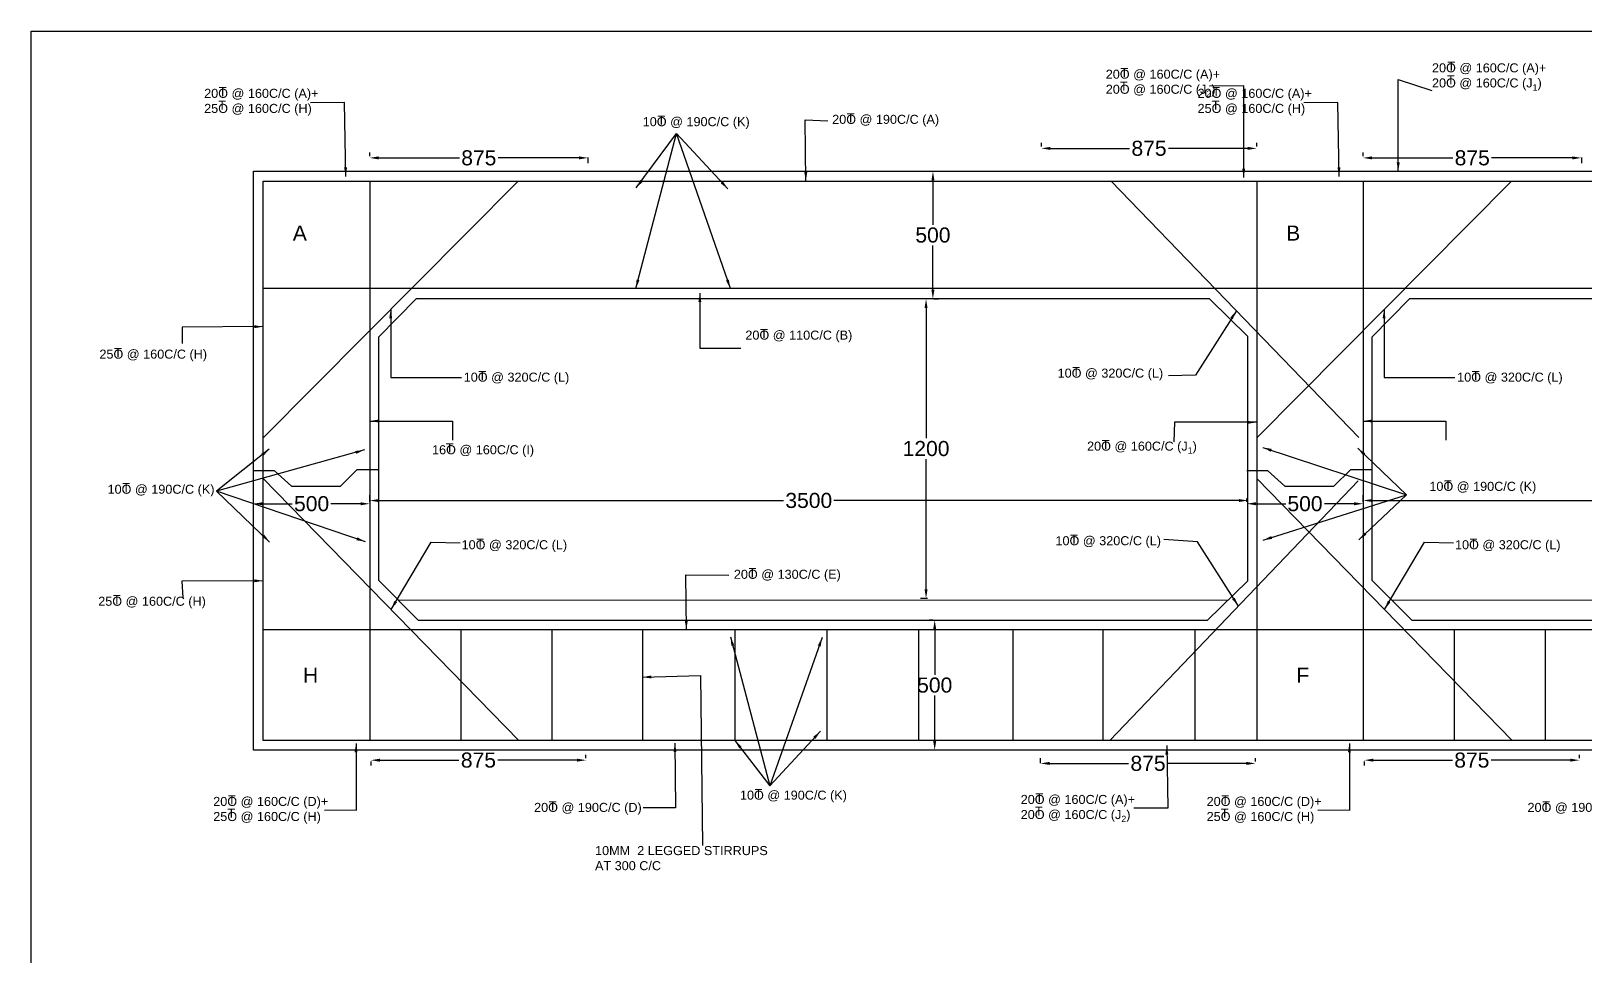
# Model space of a CAD drawing. Header units: metres. Extents: x 450 to 1448, y 458 to 586.
# Drawn here: x 1277.2 to 1328.7, y 521.7 to 552.4 of the extents above; entities that cross this region are included whole.
import ezdxf

# ---------------------------------------------------------------- set-up
doc = ezdxf.new("R2010")
doc.units = ezdxf.units.M
doc.header["$MEASUREMENT"] = 0
doc.layers.add('DIMENSION', color=7, linetype='Continuous')
doc.layers.add('DRAWING', color=7, linetype='Continuous')
doc.styles.get("Standard").update_dxf_attribs({"font": 'arial.ttf'})
doc.dimstyles.get("Standard").update_dxf_attribs({"dimtxt": 0.5, "dimasz": 0.3, "dimexe": 0.18, "dimexo": 0.0625, "dimgap": 0.09, "dimtad": 0, "dimtih": 1, "dimtoh": 1, "dimdec": 4, "dimzin": 0, "dimdsep": 46, "dimtxsty": 'Standard', "dimcen": 0.09, "dimadec": 0, "dimazin": 0, "dimtfac": 1, "dimtdec": 4, "dimtofl": 0, "dimtmove": 0, "dimatfit": 3, "dimfxl": 1, "dimtolj": 1, "dimtzin": 0, "dimarcsym": 0})

# ---------------------------------------------------------------- blocks, each defined once
blk = doc.blocks.new('*D50')
at = {"layer": 'Defpoints', "color": 0, "ltscale": 0.1, "transparency": 16777216}
for p in [(1288.448, 548.175), (1288.448, 548.175), (1295.687, 548.251)]:
    blk.add_point(p, dxfattribs=at)
at = {"layer": 'DIMENSION', "color": 0, "lineweight": -2, "ltscale": 0.1, "transparency": 16777216}
for p, q in [((1288.448, 548.237), (1288.448, 548.355)), ((1288.748, 548.175), (1291.423, 548.175)), ((1295.387, 548.175), (1292.712, 548.175)), ((1295.687, 548.188), (1295.687, 547.995))]:
    blk.add_line(p, q, dxfattribs=at)
at = {"layer": 'DIMENSION', "color": 0, "ltscale": 0.1, "transparency": 16777216}
for points in [[(1288.748, 548.225), (1288.748, 548.125), (1288.448, 548.175)], [(1295.387, 548.225), (1295.387, 548.125), (1295.687, 548.175)]]:
    blk.add_solid(points, dxfattribs=at)
at = {"layer": 'DIMENSION', "color": 0, "ltscale": 0.1, "transparency": 16777216, "insert": (1292.067, 548.175), "char_height": 0.5, "attachment_point": 5}
blk.add_mtext('\\A1;875', dxfattribs=at)
blk = doc.blocks.new('*D51')
at = {"layer": 'Defpoints', "color": 0, "ltscale": 0.1, "transparency": 16777216}
for p in [(1310.723, 548.491), (1310.723, 548.491), (1317.864, 548.491)]:
    blk.add_point(p, dxfattribs=at)
at = {"layer": 'DIMENSION', "color": 0, "lineweight": -2, "ltscale": 0.1, "transparency": 16777216}
for p, q in [((1310.723, 548.553), (1310.723, 548.671)), ((1311.023, 548.491), (1313.649, 548.491)), ((1317.564, 548.491), (1314.938, 548.491)), ((1317.864, 548.553), (1317.864, 548.671))]:
    blk.add_line(p, q, dxfattribs=at)
at = {"layer": 'DIMENSION', "color": 0, "ltscale": 0.1, "transparency": 16777216}
for points in [[(1311.023, 548.541), (1311.023, 548.441), (1310.723, 548.491)], [(1317.564, 548.541), (1317.564, 548.441), (1317.864, 548.491)]]:
    blk.add_solid(points, dxfattribs=at)
at = {"layer": 'DIMENSION', "color": 0, "ltscale": 0.1, "transparency": 16777216, "insert": (1314.293, 548.491), "char_height": 0.5, "attachment_point": 5}
blk.add_mtext('\\A1;875', dxfattribs=at)
blk = doc.blocks.new('*D52')
at = {"layer": 'Defpoints', "color": 0, "ltscale": 0.1, "transparency": 16777216}
for p in [(1307.1, 547.73), (1307.1, 543.499), (1307.127, 543.499)]:
    blk.add_point(p, dxfattribs=at)
at = {"layer": 'DIMENSION', "color": 0, "lineweight": -2, "ltscale": 0.1, "transparency": 16777216}
for p, q in [((1307.127, 547.43), (1307.127, 545.96)), ((1307.162, 547.73), (1307.307, 547.73)), ((1307.127, 543.799), (1307.127, 545.269)), ((1307.162, 543.499), (1307.307, 543.499))]:
    blk.add_line(p, q, dxfattribs=at)
at = {"layer": 'DIMENSION', "color": 0, "ltscale": 0.1, "transparency": 16777216}
for points in [[(1307.077, 547.43), (1307.177, 547.43), (1307.127, 547.73)], [(1307.077, 543.799), (1307.177, 543.799), (1307.127, 543.499)]]:
    blk.add_solid(points, dxfattribs=at)
at = {"layer": 'DIMENSION', "color": 0, "ltscale": 0.1, "transparency": 16777216, "insert": (1307.127, 545.614), "char_height": 0.5, "attachment_point": 5}
blk.add_mtext('\\A1;500', dxfattribs=at)
blk = doc.blocks.new('*D53')
at = {"layer": 'Defpoints', "color": 0, "ltscale": 0.1, "transparency": 16777216}
for p in [(1307.1, 543.499), (1306.899, 533.565), (1307.007, 533.565)]:
    blk.add_point(p, dxfattribs=at)
at = {"layer": 'DIMENSION', "color": 0, "lineweight": -2, "ltscale": 0.1, "transparency": 16777216}
for p, q in [((1307.037, 543.499), (1306.719, 543.499)), ((1306.899, 543.199), (1306.899, 538.877)), ((1306.899, 533.865), (1306.899, 538.186)), ((1306.945, 533.565), (1306.719, 533.565))]:
    blk.add_line(p, q, dxfattribs=at)
at = {"layer": 'DIMENSION', "color": 0, "ltscale": 0.1, "transparency": 16777216}
for points in [[(1306.849, 543.199), (1306.949, 543.199), (1306.899, 543.499)], [(1306.849, 533.865), (1306.949, 533.865), (1306.899, 533.565)]]:
    blk.add_solid(points, dxfattribs=at)
at = {"layer": 'DIMENSION', "color": 0, "ltscale": 0.1, "transparency": 16777216, "insert": (1306.899, 538.532), "char_height": 0.5, "attachment_point": 5}
blk.add_mtext('\\A1;1200', dxfattribs=at)
blk = doc.blocks.new('*D54')
at = {"layer": 'Defpoints', "color": 0, "ltscale": 0.1, "transparency": 16777216}
for p in [(1307.186, 532.843), (1307.186, 528.529), (1307.186, 528.529)]:
    blk.add_point(p, dxfattribs=at)
at = {"layer": 'DIMENSION', "color": 0, "lineweight": -2, "ltscale": 0.1, "transparency": 16777216}
for p, q in [((1307.124, 532.843), (1307.006, 532.843)), ((1307.186, 532.543), (1307.186, 531.031)), ((1307.186, 528.829), (1307.186, 530.341)), ((1307.124, 528.529), (1307.006, 528.529))]:
    blk.add_line(p, q, dxfattribs=at)
at = {"layer": 'DIMENSION', "color": 0, "ltscale": 0.1, "transparency": 16777216}
for points in [[(1307.136, 532.543), (1307.236, 532.543), (1307.186, 532.843)], [(1307.136, 528.829), (1307.236, 528.829), (1307.186, 528.529)]]:
    blk.add_solid(points, dxfattribs=at)
at = {"layer": 'DIMENSION', "color": 0, "ltscale": 0.1, "transparency": 16777216, "insert": (1307.186, 530.686), "char_height": 0.5, "attachment_point": 5}
blk.add_mtext('\\A1;500', dxfattribs=at)
blk = doc.blocks.new('*D55')
at = {"layer": 'Defpoints', "color": 0, "ltscale": 0.1, "transparency": 16777216}
for p in [(1284.595, 536.703), (1288.448, 536.703), (1288.448, 536.703)]:
    blk.add_point(p, dxfattribs=at)
at = {"layer": 'DIMENSION', "color": 0, "lineweight": -2, "ltscale": 0.1, "transparency": 16777216}
for p, q in [((1284.595, 536.766), (1284.595, 536.883)), ((1284.895, 536.703), (1285.88, 536.703)), ((1288.148, 536.703), (1287.163, 536.703)), ((1288.448, 536.766), (1288.448, 536.883))]:
    blk.add_line(p, q, dxfattribs=at)
at = {"layer": 'DIMENSION', "color": 0, "ltscale": 0.1, "transparency": 16777216}
for points in [[(1284.895, 536.753), (1284.895, 536.653), (1284.595, 536.703)], [(1288.148, 536.753), (1288.148, 536.653), (1288.448, 536.703)]]:
    blk.add_solid(points, dxfattribs=at)
at = {"layer": 'DIMENSION', "color": 0, "ltscale": 0.1, "transparency": 16777216, "insert": (1286.522, 536.703), "char_height": 0.5, "attachment_point": 5}
blk.add_mtext('\\A1;500', dxfattribs=at)
blk = doc.blocks.new('*D56')
at = {"layer": 'Defpoints', "color": 0, "ltscale": 0.1, "transparency": 16777216}
for p in [(1288.448, 536.703), (1317.572, 536.81), (1317.572, 536.703)]:
    blk.add_point(p, dxfattribs=at)
at = {"layer": 'DIMENSION', "color": 0, "lineweight": -2, "ltscale": 0.1, "transparency": 16777216}
for p, q in [((1288.448, 536.766), (1288.448, 536.99)), ((1317.572, 536.766), (1317.572, 536.99)), ((1288.748, 536.81), (1302.174, 536.81)), ((1317.272, 536.81), (1303.845, 536.81))]:
    blk.add_line(p, q, dxfattribs=at)
at = {"layer": 'DIMENSION', "color": 0, "ltscale": 0.1, "transparency": 16777216}
for points in [[(1288.748, 536.86), (1288.748, 536.76), (1288.448, 536.81)], [(1317.272, 536.86), (1317.272, 536.76), (1317.572, 536.81)]]:
    blk.add_solid(points, dxfattribs=at)
at = {"layer": 'DIMENSION', "color": 0, "ltscale": 0.1, "transparency": 16777216, "insert": (1303.01, 536.81), "char_height": 0.5, "attachment_point": 5}
blk.add_mtext('\\A1;3500', dxfattribs=at)
blk = doc.blocks.new('*D57')
at = {"layer": 'Defpoints', "color": 0, "ltscale": 0.1, "transparency": 16777216}
for p in [(1288.487, 528.215), (1295.621, 528.198), (1295.621, 528.198)]:
    blk.add_point(p, dxfattribs=at)
at = {"layer": 'DIMENSION', "color": 0, "lineweight": -2, "ltscale": 0.1, "transparency": 16777216}
for p, q in [((1288.787, 528.198), (1291.41, 528.198)), ((1295.321, 528.198), (1292.699, 528.198)), ((1295.621, 528.26), (1295.621, 528.378)), ((1288.487, 528.153), (1288.487, 528.018))]:
    blk.add_line(p, q, dxfattribs=at)
at = {"layer": 'DIMENSION', "color": 0, "ltscale": 0.1, "transparency": 16777216}
for points in [[(1288.787, 528.248), (1288.787, 528.148), (1288.487, 528.198)], [(1295.321, 528.248), (1295.321, 528.148), (1295.621, 528.198)]]:
    blk.add_solid(points, dxfattribs=at)
at = {"layer": 'DIMENSION', "color": 0, "ltscale": 0.1, "transparency": 16777216, "insert": (1292.054, 528.198), "char_height": 0.5, "attachment_point": 5}
blk.add_mtext('\\A1;875', dxfattribs=at)
blk = doc.blocks.new('*D58')
at = {"layer": 'Defpoints', "color": 0, "ltscale": 0.1, "transparency": 16777216}
for p in [(1321.392, 548.175), (1321.392, 548.175), (1328.631, 548.251)]:
    blk.add_point(p, dxfattribs=at)
at = {"layer": 'DIMENSION', "color": 0, "lineweight": -2, "ltscale": 0.1, "transparency": 16777216}
for p, q in [((1321.392, 548.237), (1321.392, 548.355)), ((1321.692, 548.175), (1324.367, 548.175)), ((1328.331, 548.175), (1325.656, 548.175)), ((1328.631, 548.188), (1328.631, 547.995))]:
    blk.add_line(p, q, dxfattribs=at)
at = {"layer": 'DIMENSION', "color": 0, "ltscale": 0.1, "transparency": 16777216}
for points in [[(1321.692, 548.225), (1321.692, 548.125), (1321.392, 548.175)], [(1328.331, 548.225), (1328.331, 548.125), (1328.631, 548.175)]]:
    blk.add_solid(points, dxfattribs=at)
at = {"layer": 'DIMENSION', "color": 0, "ltscale": 0.1, "transparency": 16777216, "insert": (1325.012, 548.175), "char_height": 0.5, "attachment_point": 5}
blk.add_mtext('\\A1;875', dxfattribs=at)
blk = doc.blocks.new('*D64')
at = {"layer": 'Defpoints', "color": 0, "ltscale": 0.1, "transparency": 16777216}
for p in [(1317.54, 536.703), (1321.392, 536.703), (1321.392, 536.703)]:
    blk.add_point(p, dxfattribs=at)
at = {"layer": 'DIMENSION', "color": 0, "lineweight": -2, "ltscale": 0.1, "transparency": 16777216}
for p, q in [((1317.54, 536.766), (1317.54, 536.883)), ((1317.84, 536.703), (1318.825, 536.703)), ((1321.092, 536.703), (1320.108, 536.703)), ((1321.392, 536.766), (1321.392, 536.883))]:
    blk.add_line(p, q, dxfattribs=at)
at = {"layer": 'DIMENSION', "color": 0, "ltscale": 0.1, "transparency": 16777216}
for points in [[(1317.84, 536.753), (1317.84, 536.653), (1317.54, 536.703)], [(1321.092, 536.753), (1321.092, 536.653), (1321.392, 536.703)]]:
    blk.add_solid(points, dxfattribs=at)
at = {"layer": 'DIMENSION', "color": 0, "ltscale": 0.1, "transparency": 16777216, "insert": (1319.466, 536.703), "char_height": 0.5, "attachment_point": 5}
blk.add_mtext('\\A1;500', dxfattribs=at)
blk = doc.blocks.new('*D65')
at = {"layer": 'Defpoints', "color": 0, "ltscale": 0.1, "transparency": 16777216}
for p in [(1321.392, 536.703), (1350.516, 536.81), (1350.516, 536.703)]:
    blk.add_point(p, dxfattribs=at)
at = {"layer": 'DIMENSION', "color": 0, "lineweight": -2, "ltscale": 0.1, "transparency": 16777216}
for p, q in [((1321.392, 536.766), (1321.392, 536.99)), ((1350.516, 536.766), (1350.516, 536.99)), ((1321.692, 536.81), (1335.119, 536.81)), ((1350.216, 536.81), (1336.79, 536.81))]:
    blk.add_line(p, q, dxfattribs=at)
at = {"layer": 'DIMENSION', "color": 0, "ltscale": 0.1, "transparency": 16777216}
for points in [[(1321.692, 536.86), (1321.692, 536.76), (1321.392, 536.81)], [(1350.216, 536.86), (1350.216, 536.76), (1350.516, 536.81)]]:
    blk.add_solid(points, dxfattribs=at)
at = {"layer": 'DIMENSION', "color": 0, "ltscale": 0.1, "transparency": 16777216, "insert": (1335.954, 536.81), "char_height": 0.5, "attachment_point": 5}
blk.add_mtext('\\A1;3500', dxfattribs=at)
blk = doc.blocks.new('*D61')
at = {"layer": 'Defpoints', "color": 0, "ltscale": 0.1, "transparency": 16777216}
for p in [(1321.432, 528.215), (1328.566, 528.198), (1328.566, 528.198)]:
    blk.add_point(p, dxfattribs=at)
at = {"layer": 'DIMENSION', "color": 0, "lineweight": -2, "ltscale": 0.1, "transparency": 16777216}
for p, q in [((1321.732, 528.198), (1324.354, 528.198)), ((1328.266, 528.198), (1325.643, 528.198)), ((1328.566, 528.26), (1328.566, 528.378)), ((1321.432, 528.153), (1321.432, 528.018))]:
    blk.add_line(p, q, dxfattribs=at)
at = {"layer": 'DIMENSION', "color": 0, "ltscale": 0.1, "transparency": 16777216}
for points in [[(1321.732, 528.248), (1321.732, 528.148), (1321.432, 528.198)], [(1328.266, 528.248), (1328.266, 528.148), (1328.566, 528.198)]]:
    blk.add_solid(points, dxfattribs=at)
at = {"layer": 'DIMENSION', "color": 0, "ltscale": 0.1, "transparency": 16777216, "insert": (1324.999, 528.198), "char_height": 0.5, "attachment_point": 5}
blk.add_mtext('\\A1;875', dxfattribs=at)
blk = doc.blocks.new('*D66')
at = {"layer": 'Defpoints', "color": 0, "ltscale": 0.1, "transparency": 16777216}
for p in [(1310.695, 528.034), (1317.825, 528.09), (1317.825, 528.09)]:
    blk.add_point(p, dxfattribs=at)
at = {"layer": 'DIMENSION', "color": 0, "lineweight": -2, "ltscale": 0.1, "transparency": 16777216}
for p, q in [((1310.695, 528.097), (1310.695, 528.27)), ((1317.825, 528.152), (1317.825, 528.27)), ((1310.995, 528.09), (1313.615, 528.09)), ((1317.525, 528.09), (1314.905, 528.09))]:
    blk.add_line(p, q, dxfattribs=at)
at = {"layer": 'DIMENSION', "color": 0, "ltscale": 0.1, "transparency": 16777216}
for points in [[(1310.995, 528.14), (1310.995, 528.04), (1310.695, 528.09)], [(1317.525, 528.14), (1317.525, 528.04), (1317.825, 528.09)]]:
    blk.add_solid(points, dxfattribs=at)
at = {"layer": 'DIMENSION', "color": 0, "ltscale": 0.1, "transparency": 16777216, "insert": (1314.26, 528.09), "char_height": 0.5, "attachment_point": 5}
blk.add_mtext('\\A1;875', dxfattribs=at)

msp = doc.modelspace()

# ---------------------------------------------------------------- linework, layer by layer
at = {"layer": 'DRAWING', "ltscale": 0.1}
for points in [[(1277.21883, 552.38184), (1447.64372, 552.38184), (1447.64372, 458.07318), (1277.21883, 458.07318)], [(1284.59546, 547.7302), (1387.21357, 547.7302), (1387.21357, 528.52883), (1284.59546, 528.52883)], [(1284.91934, 547.40633), (1386.88969, 547.40633), (1386.88969, 528.8527), (1284.91934, 528.8527)]]:
    msp.add_lwpolyline(points, close=True, dxfattribs=at)
for points in [[(1284.91934, 538.89278), (1293.36864, 547.40633)], [(1288.44787, 547.40633), (1288.44787, 528.8527)], [(1313.03983, 547.40633), (1321.24753, 538.89658)], [(1317.86383, 547.40633), (1317.86383, 528.8527)], [(1317.86383, 538.89278), (1326.31314, 547.40633)], [(1321.39237, 547.40633), (1321.39237, 528.8527)], [(1317.86383, 543.83829), (1284.91934, 543.83829)], [(1350.80833, 543.83829), (1317.86383, 543.83829)], [(1288.73544, 542.23346), (1289.98782, 543.49855)], [(1316.29904, 543.49855), (1289.98782, 543.49855)], [(1317.57168, 542.25524), (1316.29904, 543.49855)], [(1321.67994, 542.23346), (1322.93232, 543.49855)], [(1349.24354, 543.49855), (1322.93232, 543.49855)], [(1288.73544, 542.23346), (1288.73544, 534.17394)], [(1317.57168, 534.14141), (1317.57168, 542.25524)], [(1321.67994, 542.23346), (1321.67994, 534.17394)], [(1284.59546, 537.81097), (1285.28286, 537.81097), (1285.85535, 537.28526), (1287.48086, 537.28526), (1288.03664, 537.83646), (1288.73544, 537.83646)], [(1293.39608, 528.8527), (1284.91934, 537.54262)], [(1312.99335, 528.8527), (1321.23118, 537.46393)], [(1317.53996, 537.81097), (1318.22736, 537.81097), (1318.79985, 537.28526), (1320.42536, 537.28526), (1320.98113, 537.83646), (1321.67994, 537.83646)], [(1326.34058, 528.8527), (1317.86383, 537.54262)], [(1290.06088, 532.84346), (1288.73544, 534.17394)], [(1316.2369, 532.84346), (1317.57168, 534.14141)], [(1323.00538, 532.84346), (1321.67994, 534.17394)], [(1316.90429, 533.49244), (1289.39816, 533.5087)], [(1349.84879, 533.49244), (1322.34266, 533.5087)], [(1290.06088, 532.84346), (1316.2369, 532.84346)], [(1323.00538, 532.84346), (1349.1814, 532.84346)], [(1317.86383, 532.52484), (1284.91934, 532.52484)], [(1291.46539, 532.52484), (1291.46539, 528.8527)], [(1294.48688, 532.52484), (1294.48688, 528.8527)], [(1297.49133, 532.52484), (1297.49133, 528.8527)], [(1300.56108, 532.52484), (1300.56108, 528.8527)], [(1303.6092, 532.52484), (1303.6092, 528.8527)], [(1306.65286, 532.52484), (1306.65286, 528.8527)], [(1309.77805, 532.52484), (1309.77805, 528.8527)], [(1312.7564, 532.52484), (1312.7564, 528.8527)], [(1315.81312, 532.52484), (1315.81312, 528.8527)], [(1350.80833, 532.52484), (1317.86383, 532.52484)], [(1324.40989, 532.52484), (1324.40989, 528.8527)], [(1327.43138, 532.52484), (1327.43138, 528.8527)], [(1287.99503, 526.53766), (1286.95042, 526.52429)], [(1320.93953, 526.53766), (1319.89492, 526.52429)]]:
    msp.add_lwpolyline(points, dxfattribs=at)

# ---------------------------------------------------------------- texts
at = {"layer": 'DIMENSION', "attachment_point": 1}
for s, insert, char_height, width in [('\\A1;20O @ 160C/C (A)+\\P20O @ 160C/C (J{\\H0.7x;\\S^ 2;})', (1312.85904, 551.10195), 0.3, 3.8986268), ('T', (1313.34667, 551.1565), 0.3, 0.2496794), ('\\A1;20O @ 160C/C (A)+\\P20O @ 160C/C (J{\\H0.7x;\\S^ 1;})', (1323.67746, 551.31203), 0.3, 3.8986268), ('T', (1324.17287, 550.91889), 0.3, 0.2496794), ('T', (1324.18899, 551.36658), 0.3, 0.2496794), ('20O @ 160C/C (A)+\\P25O @ 160C/C (H)', (1282.95834, 550.46671), 0.3, 3.8986268), ('T', (1283.44597, 550.52126), 0.3, 0.2496794), ('T', (1313.33056, 550.70881), 0.3, 0.2496794), ('20O @ 160C/C (A)+\\P25O @ 160C/C (H)', (1315.90284, 550.46671), 0.3, 3.8986268), ('T', (1316.39047, 550.52126), 0.3, 0.2496794), ('T', (1283.42986, 550.07357), 0.3, 0.2496794), ('T', (1316.37435, 550.07357), 0.3, 0.2496794), ('10O @ 190C/C (K)', (1297.50342, 549.52657), 0.3, 3.8986268), ('T', (1297.99105, 549.58113), 0.3, 0.2496794), ('20O @ 190C/C (A)', (1303.78537, 549.60393), 0.3, 3.8986268), ('T', (1304.273, 549.65848), 0.3, 0.2496794), ('\\A1;A', (1285.89838, 545.93188), 0.5, 3.8986268), ('\\A1;B', (1318.84287, 545.93188), 0.5, 3.8986268), ('\\A1;20O @ 110C/C (B)', (1300.90738, 542.44692), 0.3, 3.8986268), ('T', (1301.395, 542.50147), 0.3, 0.2496794), ('\\A1;25O @ 160C/C (H)', (1279.48531, 541.8161), 0.3, 3.8986268), ('T', (1279.97293, 541.87066), 0.3, 0.2496794), ('\\A1;10O @ 320C/C (L)', (1291.56747, 541.05296), 0.3, 3.8986268), ('T', (1292.05509, 541.10752), 0.3, 0.2496794), ('\\A1;10O @ 320C/C (L)', (1311.26199, 541.18635), 0.3, 3.8986268), ('T', (1311.74961, 541.24091), 0.3, 0.2496794), ('\\A1;10O @ 320C/C (L)', (1324.51196, 541.05296), 0.3, 3.8986268), ('T', (1324.99959, 541.10752), 0.3, 0.2496794), ('\\A1;16O @ 160C/C (I)', (1290.51652, 538.64474), 0.3, 3.8986268), ('T', (1290.97291, 538.7103), 0.3, 0.2496794), ('\\A1;20O @ 160C/C (J{\\H0.7x;\\S^ 1;})', (1312.23922, 538.7649), 0.3, 3.8986268), ('T', (1312.72685, 538.81945), 0.3, 0.2496794), ('T', (1324.07794, 537.48521), 0.3, 0.2496794), ('\\A1;10O @ 190C/C (K)', (1279.75485, 537.33488), 0.3, 3.8986268), ('T', (1280.24248, 537.38943), 0.3, 0.2496794), ('\\A1;10O @ 190C/C (K)', (1323.59031, 537.43065), 0.3, 3.8986268), ('\\A1;10O @ 320C/C (L)', (1291.49607, 535.4938), 0.3, 3.8986268), ('T', (1291.9837, 535.54836), 0.3, 0.2496794), ('\\A1;10O @ 320C/C (L)', (1311.19059, 535.62719), 0.3, 3.8986268), ('T', (1311.67822, 535.68175), 0.3, 0.2496794), ('\\A1;10O @ 320C/C (L)', (1324.44057, 535.4938), 0.3, 3.8986268), ('T', (1324.9282, 535.54836), 0.3, 0.2496794), ('\\A1;20O @ 130C/C (E)', (1300.52512, 534.51339), 0.3, 3.8986268), ('T', (1301.01274, 534.56795), 0.3, 0.2496794), ('\\A1;25O @ 160C/C (H)', (1279.44517, 533.61998), 0.3, 3.8986268), ('T', (1279.93279, 533.67453), 0.3, 0.2496794), ('\\A1;H', (1286.23615, 531.26904), 0.5, 3.8986268), ('\\A1;F', (1319.18065, 531.26904), 0.5, 3.8986268), ('10O @ 190C/C (K)', (1300.72757, 527.188), 0.3, 3.8986268), ('T', (1301.2152, 527.24256), 0.3, 0.2496794), ('\\A1;20O @ 160C/C (D)+\\P25O @ 160C/C (H)', (1283.25934, 526.97911), 0.3, 3.8986268), ('T', (1283.74697, 527.03366), 0.3, 0.2496794), ('20O @ 190C/C (D)', (1293.90077, 526.78141), 0.3, 3.8986268), ('T', (1294.38839, 526.83596), 0.3, 0.2496794), ('\\A1;20O @ 160C/C (A)+\\P20O @ 160C/C (J{\\H0.7x;\\S^ 2;})', (1310.03818, 527.04531), 0.3, 3.8986268), ('T', (1310.50969, 526.65218), 0.3, 0.2496794), ('T', (1310.5258, 527.09987), 0.3, 0.2496794), ('\\A1;20O @ 160C/C (D)+\\P25O @ 160C/C (H)', (1316.20384, 526.97911), 0.3, 3.8986268), ('T', (1316.69147, 527.03366), 0.3, 0.2496794), ('20O @ 190C/C (D)', (1326.84526, 526.78141), 0.3, 3.8986268), ('T', (1327.33289, 526.83596), 0.3, 0.2496794), ('T', (1283.73086, 526.58597), 0.3, 0.2496794), ('T', (1316.67535, 526.58597), 0.3, 0.2496794), ('10MM  2 LEGGED STIRRUPS AT 300 C/C', (1295.92183, 525.3489), 0.3, 5.8318744)]:
    msp.add_mtext(s, dxfattribs=dict(at, insert=insert, char_height=char_height, width=width))

# ---------------------------------------------------------------- dimensions: what is measured, and where the dimension line sits
at = {"layer": 'DIMENSION', "ltscale": 0.1}
for base, p1, p2, text, picture, middle in [((1310.72257, 548.49072), (1317.86383, 548.49072), (1310.72257, 548.49072), '875', '*D51', (1314.2932, 548.49072)), ((1288.44787, 548.17455), (1295.68662, 548.25084), (1288.44787, 548.17455), '875', '*D50', (1292.06725, 548.17455)), ((1321.39237, 548.17455), (1328.63112, 548.25084), (1321.39237, 548.17455), '875', '*D58', (1325.01175, 548.17455)), ((1288.44787, 536.70323), (1284.59546, 536.70323), (1288.44787, 536.70323), '500', '*D55', (1286.52167, 536.70323)), ((1317.57168, 536.80987), (1288.44787, 536.70323), (1317.57168, 536.70323), '3500', '*D56', (1303.00978, 536.80987)), ((1321.39237, 536.70323), (1317.53996, 536.70323), (1321.39237, 536.70323), '500', '*D64', (1319.46616, 536.70323)), ((1350.51618, 536.80987), (1321.39237, 536.70323), (1350.51618, 536.70323), '3500', '*D65', (1335.95427, 536.80987)), ((1295.62136, 528.19795), (1288.48741, 528.21517), (1295.62136, 528.19795), '875', '*D57', (1292.05438, 528.19795)), ((1317.82475, 528.08951), (1310.69534, 528.03412), (1317.82475, 528.08951), '875', '*D66', (1314.26004, 528.08951)), ((1328.56586, 528.19795), (1321.4319, 528.21517), (1328.56586, 528.19795), '875', '*D61', (1324.99888, 528.19795))]:
    dim = msp.add_linear_dim(base=base, p1=p1, p2=p2, text=text, dimstyle='Standard', dxfattribs=at)
    dim.commit()
    dim.dimension.update_dxf_attribs({"geometry": picture, "text_midpoint": middle})
for base, p1, p2, text, picture, middle in [((1307.127, 543.49855), (1307.09961, 547.7302), (1307.09961, 543.49855), '500', '*D52', (1307.127, 545.61438)), ((1306.89857, 533.56458), (1307.09961, 543.49855), (1307.00703, 533.56458), '1200', '*D53', (1306.89857, 538.53157)), ((1307.18614, 528.52883), (1307.18614, 532.84346), (1307.18614, 528.52883), '500', '*D54', (1307.18614, 530.68614))]:
    dim = msp.add_linear_dim(base=base, p1=p1, p2=p2, angle=90, text=text, dimstyle='Standard', dxfattribs=at)
    dim.commit()
    dim.dimension.update_dxf_attribs({"geometry": picture, "text_midpoint": middle})

# ---------------------------------------------------------------- leaders
at = {"layer": 'DRAWING', "ltscale": 0.1}
for points in [[(1317.43323, 547.52012), (1317.43591, 550.56607), (1316.30184, 550.55334)], [(1322.55739, 547.7302), (1322.56007, 550.77615), (1323.67746, 550.41278)], [(1287.65324, 547.5604), (1287.6159, 550.01127), (1286.48293, 549.99882)], [(1320.59774, 547.5604), (1320.5604, 550.01127), (1319.42742, 549.99882)], [(1302.91348, 547.40633), (1302.88844, 549.43487), (1303.64037, 549.40982)], [(1297.27175, 543.83829), (1298.62146, 548.98112)], [(1297.28802, 547.1774), (1298.62146, 548.98112)], [(1300.41022, 543.83829), (1298.62146, 548.98112)], [(1300.32892, 547.14491), (1298.62146, 548.98112)], [(1299.39795, 543.68979), (1299.39795, 541.86397), (1300.75603, 541.86397)], [(1289.14399, 543.14956), (1289.14399, 540.88654), (1291.48751, 540.88654)], [(1322.08849, 543.14956), (1322.08849, 540.88654), (1324.43201, 540.88654)], [(1284.91934, 542.57721), (1282.23409, 542.56063), (1282.23409, 542.01378)], [(1317.18886, 543.10461), (1315.83614, 540.97329), (1314.94401, 540.94747)], [(1288.44787, 539.44734), (1291.19105, 539.44734), (1291.19105, 538.81337)], [(1317.86383, 539.40424), (1315.13612, 539.41074), (1315.11659, 538.76045)], [(1321.39237, 539.44734), (1324.13555, 539.44734), (1324.13555, 538.81337)], [(1285.11893, 538.51062), (1283.37311, 537.11739)], [(1318.06237, 538.57056), (1322.83469, 536.99706)], [(1321.21451, 538.54632), (1322.83469, 536.99706)], [(1288.27107, 538.48638), (1283.37311, 537.11739)], [(1288.30744, 535.44553), (1283.37311, 537.11739)], [(1285.13102, 535.43341), (1283.37311, 537.11739)], [(1318.07446, 535.49335), (1322.83469, 536.99706)], [(1321.25088, 535.50547), (1322.83469, 536.99706)], [(1289.15771, 533.19766), (1290.48348, 535.42672), (1291.44485, 535.40987)], [(1317.25574, 533.30829), (1315.90473, 535.43776), (1314.78962, 535.52093)], [(1322.1022, 533.19766), (1323.42798, 535.42672), (1324.38935, 535.40987)], [(1284.91934, 534.14827), (1282.21989, 534.136), (1282.25674, 533.58353)], [(1298.94986, 532.52484), (1298.9331, 534.34719), (1300.35725, 534.33044)], [(1300.41415, 532.29073), (1301.71898, 527.34605)], [(1303.4548, 532.2663), (1301.71898, 527.34605)], [(1297.49133, 530.95002), (1299.4176, 531.0046), (1299.49041, 525.36546)], [(1287.99495, 528.75366), (1287.99503, 526.52598)], [(1298.57, 528.76533), (1298.58972, 526.6145), (1297.51499, 526.6145)], [(1300.56108, 528.8527), (1301.71898, 527.34605)], [(1303.39806, 529.15997), (1301.71898, 527.34605)], [(1320.93945, 528.75366), (1320.93953, 526.52598)], [(1314.88049, 528.68561), (1314.91292, 526.60511), (1313.79492, 526.60511)]]:
    msp.add_leader(points, dimstyle='Standard', override={"dimgap": 0.09, "dimtad": 0}, dxfattribs=at)

doc.saveas('drawing.dxf')
